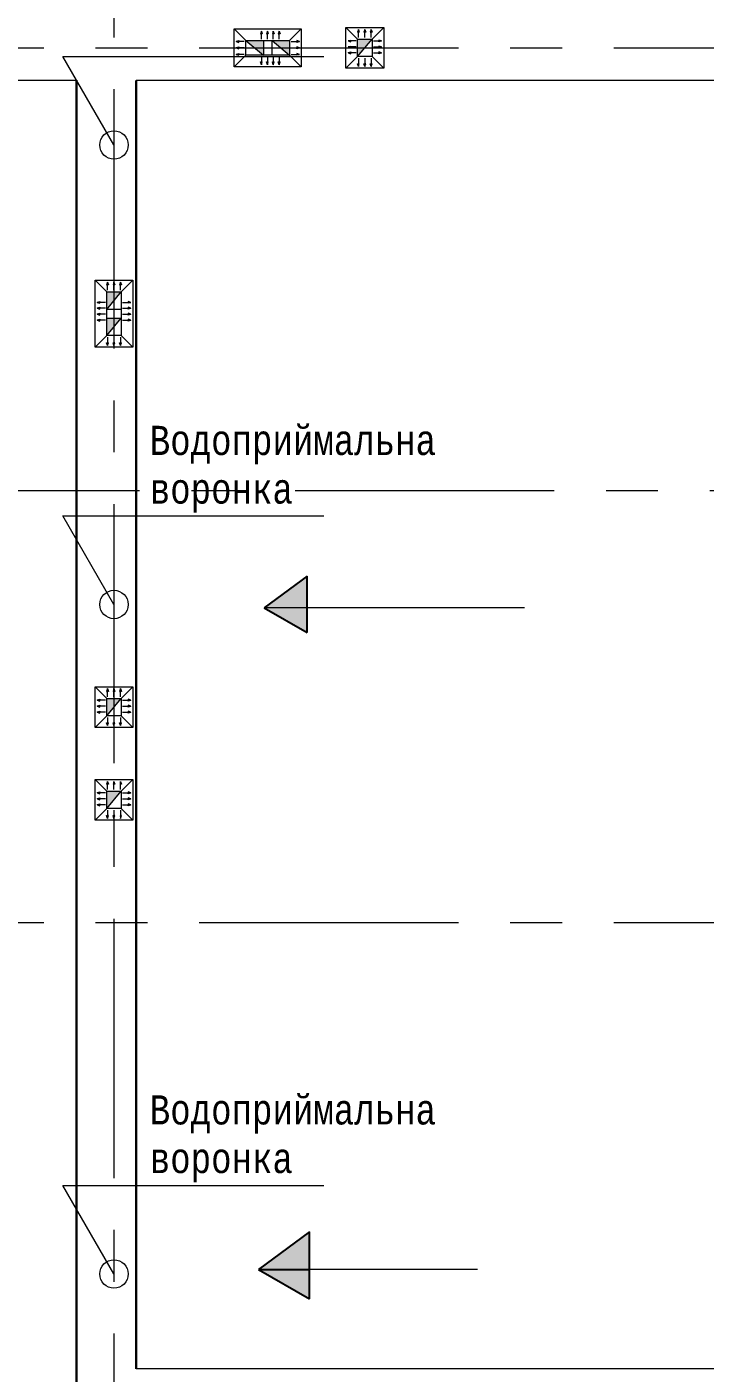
# Model space of a CAD drawing. Header units: millimetres. Extents: x -689206 to 4969298, y -1019800 to 703299.
# Drawn here: x 688309 to 694125, y -629782 to -618240 of the extents above; entities that cross this region are included whole.
import ezdxf

# ---------------------------------------------------------------- set-up
doc = ezdxf.new("R2010")
doc.units = ezdxf.units.MM
doc.linetypes.add('осеваяX2', pattern=[101.6, 63.5, -12.7, 12.7, -12.7])
doc.layers.add('кровля', color=211, linetype='Continuous')
doc.layers.add('четотам', color=7, linetype='Continuous')
for name, color, linetype, lineweight in [('несущие', 7, 'Continuous', 30), ('РАЗМЕРЫ', 7, 'Continuous', 9), ('стены', 7, 'Continuous', 20)]:
    doc.layers.add(name, color=color, linetype=linetype, lineweight=lineweight)
doc.styles.add('Аннотативный', font='isocteur.ttf', dxfattribs={"width": 0.7, "height": 250})

msp = doc.modelspace()

# ---------------------------------------------------------------- hatches: boundary and pattern name
at = {"layer": 'кровля', "lineweight": 5}
h = msp.add_hatch(color=7, dxfattribs=at)
h.dxf.hatch_style = 1
h.paths.add_polyline_path([(690319.8, -618300), (690328, -618300), (690319.8, -618276.3)])
h.paths.add_polyline_path([(690311.7, -618300), (690319.8, -618300), (690319.8, -618276.3)])
h = msp.add_hatch(color=7, dxfattribs=at)
h.dxf.hatch_style = 1
h.paths.add_polyline_path([(690371.1, -618276.3), (690363, -618300), (690371.1, -618300)])
h.paths.add_polyline_path([(690371.1, -618276.3), (690371.1, -618300), (690379.2, -618300)])
h = msp.add_hatch(color=7, dxfattribs=at)
h.dxf.hatch_style = 1
h.paths.add_polyline_path([(690422.3, -618276.3), (690414.2, -618300), (690422.3, -618300)])
h.paths.add_polyline_path([(690422.3, -618276.3), (690422.3, -618300), (690430.5, -618300)])
h = msp.add_hatch(color=7, dxfattribs=at)
h.dxf.hatch_style = 1
h.paths.add_polyline_path([(690472.1, -618276.3), (690464, -618300), (690472.1, -618300)])
h.paths.add_polyline_path([(690472.1, -618276.3), (690472.1, -618300), (690480.3, -618300)])
at = {"layer": 'кровля', "lineweight": 5, "true_color": 0x000000}
h = msp.add_hatch(color=18, dxfattribs=at)
h.dxf.hatch_style = 1
h.paths.add_polyline_path([(691151.7, -618285.1), (691159.9, -618285.1), (691151.7, -618261.5)])
h.paths.add_polyline_path([(691143.6, -618285.1), (691151.7, -618285.1), (691151.7, -618261.5)])
h = msp.add_hatch(color=18, dxfattribs=at)
h.dxf.hatch_style = 1
h.paths.add_polyline_path([(691207, -618285.1), (691215.1, -618285.1), (691207, -618261.5)])
h.paths.add_polyline_path([(691198.9, -618285.1), (691207, -618285.1), (691207, -618261.5)])
h = msp.add_hatch(color=18, dxfattribs=at)
h.dxf.hatch_style = 1
h.paths.add_polyline_path([(691262.3, -618261.5), (691254.1, -618285.1), (691262.3, -618285.1)])
h.paths.add_polyline_path([(691262.3, -618261.5), (691262.3, -618285.1), (691270.4, -618285.1)])
at = {"layer": 'кровля', "lineweight": 5}
h = msp.add_hatch(color=7, dxfattribs=at)
h.dxf.hatch_style = 1
h.paths.add_polyline_path([(690102.6, -618365), (690126.2, -618373.2), (690126.2, -618365)])
h.paths.add_polyline_path([(690102.6, -618365), (690126.2, -618365), (690126.2, -618356.9)])
at = {"layer": 'кровля', "lineweight": 15}
h = msp.add_hatch(color=7, dxfattribs=at)
h.dxf.hatch_style = 1
h.paths.add_polyline_path([(690102.6, -618420.3), (690126.2, -618428.4), (690126.2, -618420.3)])
h.paths.add_polyline_path([(690102.6, -618420.3), (690126.2, -618420.3), (690126.2, -618412.2)])
at = {"layer": 'кровля', "lineweight": 5}
h = msp.add_hatch(color=7, dxfattribs=at)
h.dxf.hatch_style = 1
h.paths.add_polyline_path([(690622.8, -618365), (690622.8, -618373.2), (690646.4, -618365)])
h.paths.add_polyline_path([(690622.8, -618356.9), (690622.8, -618365), (690646.4, -618365)])
at = {"layer": 'кровля', "lineweight": 15}
h = msp.add_hatch(color=7, dxfattribs=at)
h.dxf.hatch_style = 1
h.paths.add_polyline_path([(690622.8, -618420.3), (690622.8, -618428.4), (690646.4, -618420.3)])
h.paths.add_polyline_path([(690622.8, -618412.2), (690622.8, -618420.3), (690646.4, -618420.3)])
at = {"layer": 'кровля', "lineweight": 5, "true_color": 0x000000}
h = msp.add_hatch(color=18, dxfattribs=at)
h.dxf.hatch_style = 1
h.paths.add_polyline_path([(691063, -618360.8), (691086.7, -618369), (691086.7, -618360.8)])
h.paths.add_polyline_path([(691063, -618360.8), (691086.7, -618360.8), (691086.7, -618352.7)])
h = msp.add_hatch(color=18, dxfattribs=at)
h.dxf.hatch_style = 1
h.paths.add_polyline_path([(691063, -618412.1), (691086.7, -618420.2), (691086.7, -618412.1)])
h.paths.add_polyline_path([(691063, -618412.1), (691086.7, -618412.1), (691086.7, -618404)])
h = msp.add_hatch(color=18, dxfattribs=at)
h.dxf.hatch_style = 1
h.paths.add_polyline_path([(691327.3, -618360.8), (691327.3, -618369), (691351, -618360.8)])
h.paths.add_polyline_path([(691327.3, -618352.7), (691327.3, -618360.8), (691351, -618360.8)])
h = msp.add_hatch(color=18, dxfattribs=at)
h.dxf.hatch_style = 1
h.paths.add_polyline_path([(691327.3, -618412.1), (691327.3, -618420.2), (691351, -618412.1)])
h.paths.add_polyline_path([(691327.3, -618404), (691327.3, -618412.1), (691351, -618412.1)])
at = {"layer": 'кровля', "lineweight": 5}
h = msp.add_hatch(color=7, dxfattribs=at)
h.dxf.hatch_style = 1
h.paths.add_polyline_path([(690126.2, -618475.6), (690126.2, -618467.4), (690102.6, -618475.6)])
h.paths.add_polyline_path([(690126.2, -618483.7), (690126.2, -618475.6), (690102.6, -618475.6)])
h = msp.add_hatch(color=7, dxfattribs=at)
h.dxf.hatch_style = 1
h.paths.add_polyline_path([(690646.4, -618475.6), (690622.8, -618467.4), (690622.8, -618475.6)])
h.paths.add_polyline_path([(690646.4, -618475.6), (690622.8, -618475.6), (690622.8, -618483.7)])
at = {"layer": 'кровля', "lineweight": 5, "true_color": 0x000000}
h = msp.add_hatch(color=18, dxfattribs=at)
h.dxf.hatch_style = 1
h.paths.add_polyline_path([(691086.7, -618463.3), (691086.7, -618455.2), (691063, -618463.3)])
h.paths.add_polyline_path([(691086.7, -618471.5), (691086.7, -618463.3), (691063, -618463.3)])
h = msp.add_hatch(color=18, dxfattribs=at)
h.dxf.hatch_style = 1
h.paths.add_polyline_path([(691351, -618463.3), (691327.3, -618455.2), (691327.3, -618463.3)])
h.paths.add_polyline_path([(691351, -618463.3), (691327.3, -618463.3), (691327.3, -618471.5)])
at = {"layer": 'кровля', "lineweight": 5}
h = msp.add_hatch(color=7, dxfattribs=at)
h.dxf.hatch_style = 1
h.paths.add_polyline_path([(690319.8, -618564.3), (690328, -618540.6), (690319.8, -618540.6)])
h.paths.add_polyline_path([(690319.8, -618564.3), (690319.8, -618540.6), (690311.7, -618540.6)])
h = msp.add_hatch(color=7, dxfattribs=at)
h.dxf.hatch_style = 1
h.paths.add_polyline_path([(690371.1, -618540.6), (690363, -618540.6), (690371.1, -618564.3)])
h.paths.add_polyline_path([(690379.2, -618540.6), (690371.1, -618540.6), (690371.1, -618564.3)])
h = msp.add_hatch(color=7, dxfattribs=at)
h.dxf.hatch_style = 1
h.paths.add_polyline_path([(690422.3, -618540.6), (690414.2, -618540.6), (690422.3, -618564.3)])
h.paths.add_polyline_path([(690430.5, -618540.6), (690422.3, -618540.6), (690422.3, -618564.3)])
h = msp.add_hatch(color=7, dxfattribs=at)
h.dxf.hatch_style = 1
h.paths.add_polyline_path([(690472.1, -618540.6), (690464, -618540.6), (690472.1, -618564.3)])
h.paths.add_polyline_path([(690480.3, -618540.6), (690472.1, -618540.6), (690472.1, -618564.3)])
at = {"layer": 'кровля', "lineweight": 5, "true_color": 0x000000}
h = msp.add_hatch(color=18, dxfattribs=at)
h.dxf.hatch_style = 1
h.paths.add_polyline_path([(691151.7, -618579.1), (691159.9, -618555.5), (691151.7, -618555.5)])
h.paths.add_polyline_path([(691151.7, -618579.1), (691151.7, -618555.5), (691143.6, -618555.5)])
h = msp.add_hatch(color=18, dxfattribs=at)
h.dxf.hatch_style = 1
h.paths.add_polyline_path([(691207, -618579.1), (691215.1, -618555.5), (691207, -618555.5)])
h.paths.add_polyline_path([(691207, -618579.1), (691207, -618555.5), (691198.9, -618555.5)])
h = msp.add_hatch(color=18, dxfattribs=at)
h.dxf.hatch_style = 1
h.paths.add_polyline_path([(691262.3, -618555.5), (691254.1, -618555.5), (691262.3, -618579.1)])
h.paths.add_polyline_path([(691270.4, -618555.5), (691262.3, -618555.5), (691262.3, -618579.1)])
at = {"layer": 'кровля', "lineweight": 5}
h = msp.add_hatch(color=7, dxfattribs=at)
h.dxf.hatch_style = 1
h.paths.add_polyline_path([(689000.3, -620451.1), (689008.4, -620451.1), (689000.3, -620427.5)])
h.paths.add_polyline_path([(688992.1, -620451.1), (689000.3, -620451.1), (689000.3, -620427.5)])
at = {"layer": 'кровля', "lineweight": 15}
h = msp.add_hatch(color=7, dxfattribs=at)
h.dxf.hatch_style = 1
h.paths.add_polyline_path([(689055.6, -620451.1), (689063.7, -620451.1), (689055.6, -620427.5)])
h.paths.add_polyline_path([(689047.4, -620451.1), (689055.6, -620451.1), (689055.6, -620427.5)])
at = {"layer": 'кровля', "lineweight": 5}
h = msp.add_hatch(color=7, dxfattribs=at)
h.dxf.hatch_style = 1
h.paths.add_polyline_path([(689110.8, -620427.5), (689102.7, -620451.1), (689110.8, -620451.1)])
h.paths.add_polyline_path([(689110.8, -620427.5), (689110.8, -620451.1), (689119, -620451.1)])
h = msp.add_hatch(color=7, dxfattribs=at)
h.dxf.hatch_style = 1
h.paths.add_polyline_path([(688911.6, -620601.8), (688935.2, -620609.9), (688935.2, -620601.8)])
h.paths.add_polyline_path([(688911.6, -620601.8), (688935.2, -620601.8), (688935.2, -620593.6)])
h = msp.add_hatch(color=7, dxfattribs=at)
h.dxf.hatch_style = 1
h.paths.add_polyline_path([(689175.9, -620601.8), (689175.9, -620609.9), (689199.5, -620601.8)])
h.paths.add_polyline_path([(689175.9, -620593.6), (689175.9, -620601.8), (689199.5, -620601.8)])
h = msp.add_hatch(color=7, dxfattribs=at)
h.dxf.hatch_style = 1
h.paths.add_polyline_path([(688911.6, -620651.6), (688935.2, -620659.7), (688935.2, -620651.6)])
h.paths.add_polyline_path([(688911.6, -620651.6), (688935.2, -620651.6), (688935.2, -620643.4)])
h = msp.add_hatch(color=7, dxfattribs=at)
h.dxf.hatch_style = 1
h.paths.add_polyline_path([(688911.6, -620702.8), (688935.2, -620710.9), (688935.2, -620702.8)])
h.paths.add_polyline_path([(688911.6, -620702.8), (688935.2, -620702.8), (688935.2, -620694.7)])
h = msp.add_hatch(color=7, dxfattribs=at)
h.dxf.hatch_style = 1
h.paths.add_polyline_path([(689175.9, -620651.6), (689175.9, -620659.7), (689199.5, -620651.6)])
h.paths.add_polyline_path([(689175.9, -620643.4), (689175.9, -620651.6), (689199.5, -620651.6)])
h = msp.add_hatch(color=7, dxfattribs=at)
h.dxf.hatch_style = 1
h.paths.add_polyline_path([(689175.9, -620702.8), (689175.9, -620710.9), (689199.5, -620702.8)])
h.paths.add_polyline_path([(689175.9, -620694.7), (689175.9, -620702.8), (689199.5, -620702.8)])
h = msp.add_hatch(color=7, dxfattribs=at)
h.dxf.hatch_style = 1
h.paths.add_polyline_path([(688935.2, -620754.1), (688935.2, -620745.9), (688911.6, -620754.1)])
h.paths.add_polyline_path([(688935.2, -620762.2), (688935.2, -620754.1), (688911.6, -620754.1)])
h = msp.add_hatch(color=7, dxfattribs=at)
h.dxf.hatch_style = 1
h.paths.add_polyline_path([(689199.5, -620754.1), (689175.9, -620745.9), (689175.9, -620754.1)])
h.paths.add_polyline_path([(689199.5, -620754.1), (689175.9, -620754.1), (689175.9, -620762.2)])
h = msp.add_hatch(color=7, dxfattribs=at)
h.dxf.hatch_style = 1
h.paths.add_polyline_path([(689000.3, -620971.3), (689008.4, -620947.7), (689000.3, -620947.7)])
h.paths.add_polyline_path([(689000.3, -620971.3), (689000.3, -620947.7), (688992.1, -620947.7)])
at = {"layer": 'кровля', "lineweight": 15}
h = msp.add_hatch(color=7, dxfattribs=at)
h.dxf.hatch_style = 1
h.paths.add_polyline_path([(689055.6, -620971.3), (689063.7, -620947.7), (689055.6, -620947.7)])
h.paths.add_polyline_path([(689055.6, -620971.3), (689055.6, -620947.7), (689047.4, -620947.7)])
at = {"layer": 'кровля', "lineweight": 5}
h = msp.add_hatch(color=7, dxfattribs=at)
h.dxf.hatch_style = 1
h.paths.add_polyline_path([(689110.8, -620947.7), (689102.7, -620947.7), (689110.8, -620971.3)])
h.paths.add_polyline_path([(689119, -620947.7), (689110.8, -620947.7), (689110.8, -620971.3)])
at = {"layer": 'кровля', "lineweight": 5, "true_color": 0x000000}
h = msp.add_hatch(color=18, dxfattribs=at)
h.dxf.hatch_style = 1
h.paths.add_polyline_path([(689000.3, -623937.3), (689008.4, -623937.3), (689000.3, -623913.7)])
h.paths.add_polyline_path([(688992.1, -623937.3), (689000.3, -623937.3), (689000.3, -623913.7)])
h = msp.add_hatch(color=18, dxfattribs=at)
h.dxf.hatch_style = 1
h.paths.add_polyline_path([(689055.6, -623937.3), (689063.7, -623937.3), (689055.6, -623913.7)])
h.paths.add_polyline_path([(689047.4, -623937.3), (689055.6, -623937.3), (689055.6, -623913.7)])
h = msp.add_hatch(color=18, dxfattribs=at)
h.dxf.hatch_style = 1
h.paths.add_polyline_path([(689110.8, -623913.7), (689102.7, -623937.3), (689110.8, -623937.3)])
h.paths.add_polyline_path([(689110.8, -623913.7), (689110.8, -623937.3), (689119, -623937.3)])
h = msp.add_hatch(color=18, dxfattribs=at)
h.dxf.hatch_style = 1
h.paths.add_polyline_path([(688911.6, -624013.1), (688935.2, -624021.2), (688935.2, -624013.1)])
h.paths.add_polyline_path([(688911.6, -624013.1), (688935.2, -624013.1), (688935.2, -624004.9)])
h = msp.add_hatch(color=18, dxfattribs=at)
h.dxf.hatch_style = 1
h.paths.add_polyline_path([(688911.6, -624064.3), (688935.2, -624072.5), (688935.2, -624064.3)])
h.paths.add_polyline_path([(688911.6, -624064.3), (688935.2, -624064.3), (688935.2, -624056.2)])
h = msp.add_hatch(color=18, dxfattribs=at)
h.dxf.hatch_style = 1
h.paths.add_polyline_path([(689175.9, -624013.1), (689175.9, -624021.2), (689199.5, -624013.1)])
h.paths.add_polyline_path([(689175.9, -624004.9), (689175.9, -624013.1), (689199.5, -624013.1)])
h = msp.add_hatch(color=18, dxfattribs=at)
h.dxf.hatch_style = 1
h.paths.add_polyline_path([(689175.9, -624064.3), (689175.9, -624072.5), (689199.5, -624064.3)])
h.paths.add_polyline_path([(689175.9, -624056.2), (689175.9, -624064.3), (689199.5, -624064.3)])
h = msp.add_hatch(color=18, dxfattribs=at)
h.dxf.hatch_style = 1
h.paths.add_polyline_path([(688935.2, -624115.6), (688935.2, -624107.4), (688911.6, -624115.6)])
h.paths.add_polyline_path([(688935.2, -624123.7), (688935.2, -624115.6), (688911.6, -624115.6)])
h = msp.add_hatch(color=18, dxfattribs=at)
h.dxf.hatch_style = 1
h.paths.add_polyline_path([(689199.5, -624115.6), (689175.9, -624107.4), (689175.9, -624115.6)])
h.paths.add_polyline_path([(689199.5, -624115.6), (689175.9, -624115.6), (689175.9, -624123.7)])
h = msp.add_hatch(color=18, dxfattribs=at)
h.dxf.hatch_style = 1
h.paths.add_polyline_path([(689008.4, -624207.7), (689000.3, -624207.7), (689000.3, -624231.3)])
h.paths.add_polyline_path([(689000.3, -624207.7), (688992.1, -624207.7), (689000.3, -624231.3)])
at = {"layer": 'кровля', "lineweight": 15, "true_color": 0x000000}
h = msp.add_hatch(color=18, dxfattribs=at)
h.dxf.hatch_style = 1
h.paths.add_polyline_path([(689063.7, -624207.7), (689055.6, -624207.7), (689055.6, -624231.3)])
h.paths.add_polyline_path([(689055.6, -624207.7), (689047.4, -624207.7), (689055.6, -624231.3)])
at = {"layer": 'кровля', "lineweight": 5, "true_color": 0x000000}
h = msp.add_hatch(color=18, dxfattribs=at)
h.dxf.hatch_style = 1
h.paths.add_polyline_path([(689110.8, -624207.7), (689102.7, -624207.7), (689110.8, -624231.3)])
h.paths.add_polyline_path([(689119, -624207.7), (689110.8, -624207.7), (689110.8, -624231.3)])
h = msp.add_hatch(color=18, dxfattribs=at)
h.dxf.hatch_style = 1
h.paths.add_polyline_path([(689000.3, -624732.3), (689008.4, -624732.3), (689000.3, -624708.7)])
h.paths.add_polyline_path([(688992.1, -624732.3), (689000.3, -624732.3), (689000.3, -624708.7)])
h = msp.add_hatch(color=18, dxfattribs=at)
h.dxf.hatch_style = 1
h.paths.add_polyline_path([(689055.6, -624732.3), (689063.7, -624732.3), (689055.6, -624708.7)])
h.paths.add_polyline_path([(689047.4, -624732.3), (689055.6, -624732.3), (689055.6, -624708.7)])
h = msp.add_hatch(color=18, dxfattribs=at)
h.dxf.hatch_style = 1
h.paths.add_polyline_path([(689110.8, -624708.7), (689102.7, -624732.3), (689110.8, -624732.3)])
h.paths.add_polyline_path([(689110.8, -624708.7), (689110.8, -624732.3), (689119, -624732.3)])
h = msp.add_hatch(color=18, dxfattribs=at)
h.dxf.hatch_style = 1
h.paths.add_polyline_path([(688911.6, -624808.1), (688935.2, -624816.2), (688935.2, -624808.1)])
h.paths.add_polyline_path([(688911.6, -624808.1), (688935.2, -624808.1), (688935.2, -624799.9)])
h = msp.add_hatch(color=18, dxfattribs=at)
h.dxf.hatch_style = 1
h.paths.add_polyline_path([(688911.6, -624859.3), (688935.2, -624867.5), (688935.2, -624859.3)])
h.paths.add_polyline_path([(688911.6, -624859.3), (688935.2, -624859.3), (688935.2, -624851.2)])
h = msp.add_hatch(color=18, dxfattribs=at)
h.dxf.hatch_style = 1
h.paths.add_polyline_path([(689175.9, -624808.1), (689175.9, -624816.2), (689199.5, -624808.1)])
h.paths.add_polyline_path([(689175.9, -624799.9), (689175.9, -624808.1), (689199.5, -624808.1)])
h = msp.add_hatch(color=18, dxfattribs=at)
h.dxf.hatch_style = 1
h.paths.add_polyline_path([(689175.9, -624859.3), (689175.9, -624867.5), (689199.5, -624859.3)])
h.paths.add_polyline_path([(689175.9, -624851.2), (689175.9, -624859.3), (689199.5, -624859.3)])
h = msp.add_hatch(color=18, dxfattribs=at)
h.dxf.hatch_style = 1
h.paths.add_polyline_path([(688935.2, -624910.6), (688935.2, -624902.4), (688911.6, -624910.6)])
h.paths.add_polyline_path([(688935.2, -624918.7), (688935.2, -624910.6), (688911.6, -624910.6)])
h = msp.add_hatch(color=18, dxfattribs=at)
h.dxf.hatch_style = 1
h.paths.add_polyline_path([(689199.5, -624910.6), (689175.9, -624902.4), (689175.9, -624910.6)])
h.paths.add_polyline_path([(689199.5, -624910.6), (689175.9, -624910.6), (689175.9, -624918.7)])
h = msp.add_hatch(color=18, dxfattribs=at)
h.dxf.hatch_style = 1
h.paths.add_polyline_path([(689008.4, -625002.7), (689000.3, -625002.7), (689000.3, -625026.3)])
h.paths.add_polyline_path([(689000.3, -625002.7), (688992.1, -625002.7), (689000.3, -625026.3)])
at = {"layer": 'кровля', "lineweight": 15, "true_color": 0x000000}
h = msp.add_hatch(color=18, dxfattribs=at)
h.dxf.hatch_style = 1
h.paths.add_polyline_path([(689063.7, -625002.7), (689055.6, -625002.7), (689055.6, -625026.3)])
h.paths.add_polyline_path([(689055.6, -625002.7), (689047.4, -625002.7), (689055.6, -625026.3)])
at = {"layer": 'кровля', "lineweight": 5, "true_color": 0x000000}
h = msp.add_hatch(color=18, dxfattribs=at)
h.dxf.hatch_style = 1
h.paths.add_polyline_path([(689110.8, -625002.7), (689102.7, -625002.7), (689110.8, -625026.3)])
h.paths.add_polyline_path([(689119, -625002.7), (689110.8, -625002.7), (689110.8, -625026.3)])
at = {"layer": 'РАЗМЕРЫ', "lineweight": 5, "ltscale": 150}
h = msp.add_hatch(color=256, dxfattribs=at)
h.dxf.hatch_style = 1
h.paths.add_polyline_path([(690561.4, -618482.8), (690561.4, -618357.8), (690411.4, -618357.8)])
h.paths.add_polyline_path([(690337.6, -618482.8), (690337.6, -618357.8), (690187.6, -618357.8)])
h = msp.add_hatch(color=256, dxfattribs=at)
h.dxf.hatch_style = 1
h.paths.add_polyline_path([(691269.5, -618345.3), (691144.5, -618345.3), (691144.5, -618495.3)])
h = msp.add_hatch(color=256, dxfattribs=at)
h.dxf.hatch_style = 1
h.paths.add_polyline_path([(689118.1, -620512.5), (688993.1, -620512.5), (688993.1, -620662.5)])
h.paths.add_polyline_path([(689118.1, -620736.3), (688993.1, -620736.3), (688993.1, -620886.3)])
at = {"layer": 'РАЗМЕРЫ', "lineweight": 20, "ltscale": 150}
h = msp.add_hatch(color=256, dxfattribs=at)
h.dxf.hatch_style = 1
h.paths.add_polyline_path([(690732.1, -628570.7), (690296, -628892.9), (690732.1, -628892.9)])
h.paths.add_polyline_path([(690732.1, -628892.9), (690296, -628892.9), (690732.1, -629144.7)])
h.paths.add_polyline_path([(687696.4, -628811.1), (687696.4, -628986.6), (688000.4, -628986.6)])
h.paths.add_polyline_path([(688000.4, -628986.6), (687696.4, -628986.6), (687696.4, -629251.5)])
h.paths.add_polyline_path([(687384.7, -622900.1), (687384.7, -623176.4), (687863.3, -623176.4)])
h.paths.add_polyline_path([(687863.3, -623176.4), (687384.7, -623176.4), (687384.7, -623411.8)])
h.paths.add_polyline_path([(690711.2, -622949.4), (690342.8, -623221.2), (690711.2, -623221.2)])
h.paths.add_polyline_path([(690711.2, -623221.2), (690342.8, -623221.2), (690711.2, -623433.9)])
at = {"layer": 'РАЗМЕРЫ', "lineweight": 5, "ltscale": 150}
h = msp.add_hatch(color=256, dxfattribs=at)
h.dxf.hatch_style = 1
h.paths.add_polyline_path([(689118.1, -623997.5), (688993.1, -623997.5), (688993.1, -624147.5)])
h = msp.add_hatch(color=256, dxfattribs=at)
h.dxf.hatch_style = 1
h.paths.add_polyline_path([(689118.1, -624792.5), (688993.1, -624792.5), (688993.1, -624942.5)])

# ---------------------------------------------------------------- linework, layer by layer
at = {"layer": 'кровля', "color": 7, "lineweight": 5}
for p, q in [((690187.6, -618357.8), (690087.6, -618257.8)), ((690319.8, -618276.3), (690311.7, -618300)), ((690319.8, -618346.3), (690319.8, -618276.3)), ((690319.8, -618276.3), (690328, -618300)), ((690371.1, -618276.3), (690363, -618300)), ((690371.1, -618346.3), (690371.1, -618276.3)), ((690371.1, -618276.3), (690379.2, -618300)), ((690422.3, -618276.3), (690414.2, -618300)), ((690422.3, -618346.3), (690422.3, -618276.3)), ((690422.3, -618276.3), (690430.5, -618300)), ((690472.1, -618276.3), (690464, -618300)), ((690472.1, -618346.3), (690472.1, -618276.3)), ((690472.1, -618276.3), (690480.3, -618300)), ((690561.4, -618357.8), (690661.4, -618257.8)), ((690102.6, -618365), (690126.2, -618356.9)), ((690172.6, -618365), (690102.6, -618365)), ((690102.6, -618365), (690126.2, -618373.2)), ((690126.2, -618356.9), (690126.2, -618365)), ((690126.2, -618373.2), (690126.2, -618365)), ((690311.7, -618300), (690319.8, -618300)), ((690328, -618300), (690319.8, -618300)), ((690363, -618300), (690371.1, -618300)), ((690379.2, -618300), (690371.1, -618300)), ((690414.2, -618300), (690422.3, -618300)), ((690430.5, -618300), (690422.3, -618300)), ((690464, -618300), (690472.1, -618300)), ((690480.3, -618300), (690472.1, -618300)), ((690576.4, -618365), (690646.4, -618365)), ((690646.4, -618365), (690622.8, -618356.9)), ((690622.8, -618356.9), (690622.8, -618365)), ((690646.4, -618365), (690622.8, -618373.2)), ((690622.8, -618373.2), (690622.8, -618365)), ((690187.6, -618482.8), (690087.6, -618582.8)), ((690102.6, -618475.6), (690126.2, -618467.4)), ((690172.6, -618475.6), (690102.6, -618475.6)), ((690102.6, -618475.6), (690126.2, -618483.7)), ((690126.2, -618467.4), (690126.2, -618475.6)), ((690126.2, -618483.7), (690126.2, -618475.6)), ((690319.8, -618494.3), (690319.8, -618564.3)), ((690371.1, -618494.3), (690371.1, -618564.3)), ((690422.3, -618494.3), (690422.3, -618564.3)), ((690472.1, -618494.3), (690472.1, -618564.3)), ((690561.4, -618482.8), (690661.4, -618582.8)), ((690576.4, -618475.6), (690646.4, -618475.6)), ((690646.4, -618475.6), (690622.8, -618467.4)), ((690622.8, -618467.4), (690622.8, -618475.6)), ((690646.4, -618475.6), (690622.8, -618483.7)), ((690622.8, -618483.7), (690622.8, -618475.6)), ((690319.8, -618564.3), (690311.7, -618540.6)), ((690311.7, -618540.6), (690319.8, -618540.6)), ((690319.8, -618564.3), (690328, -618540.6)), ((690328, -618540.6), (690319.8, -618540.6)), ((690371.1, -618564.3), (690363, -618540.6)), ((690363, -618540.6), (690371.1, -618540.6)), ((690371.1, -618564.3), (690379.2, -618540.6)), ((690379.2, -618540.6), (690371.1, -618540.6)), ((690422.3, -618564.3), (690414.2, -618540.6)), ((690414.2, -618540.6), (690422.3, -618540.6)), ((690422.3, -618564.3), (690430.5, -618540.6)), ((690430.5, -618540.6), (690422.3, -618540.6)), ((690472.1, -618564.3), (690464, -618540.6)), ((690464, -618540.6), (690472.1, -618540.6)), ((690472.1, -618564.3), (690480.3, -618540.6)), ((690480.3, -618540.6), (690472.1, -618540.6)), ((688993.1, -620512.5), (688893.1, -620412.5)), ((689000.3, -620427.5), (688992.1, -620451.1)), ((688992.1, -620451.1), (689000.3, -620451.1)), ((689000.3, -620497.5), (689000.3, -620427.5)), ((689000.3, -620427.5), (689008.4, -620451.1)), ((689008.4, -620451.1), (689000.3, -620451.1)), ((689110.8, -620427.5), (689102.7, -620451.1)), ((689102.7, -620451.1), (689110.8, -620451.1)), ((689110.8, -620497.5), (689110.8, -620427.5)), ((689110.8, -620427.5), (689119, -620451.1)), ((689119, -620451.1), (689110.8, -620451.1)), ((689118.1, -620512.5), (689218.1, -620412.5)), ((688911.6, -620601.8), (688935.2, -620593.6)), ((688981.6, -620601.8), (688911.6, -620601.8)), ((688911.6, -620601.8), (688935.2, -620609.9)), ((688935.2, -620593.6), (688935.2, -620601.8)), ((688935.2, -620609.9), (688935.2, -620601.8)), ((689129.5, -620601.8), (689199.5, -620601.8)), ((689199.5, -620601.8), (689175.9, -620593.6)), ((689175.9, -620593.6), (689175.9, -620601.8)), ((689199.5, -620601.8), (689175.9, -620609.9)), ((689175.9, -620609.9), (689175.9, -620601.8)), ((688911.6, -620651.6), (688935.2, -620643.4)), ((688981.6, -620651.6), (688911.6, -620651.6)), ((688911.6, -620651.6), (688935.2, -620659.7)), ((688911.6, -620702.8), (688935.2, -620694.7)), ((688981.6, -620702.8), (688911.6, -620702.8)), ((688911.6, -620702.8), (688935.2, -620710.9)), ((688935.2, -620643.4), (688935.2, -620651.6)), ((688935.2, -620659.7), (688935.2, -620651.6)), ((688935.2, -620694.7), (688935.2, -620702.8)), ((688935.2, -620710.9), (688935.2, -620702.8)), ((689129.5, -620651.6), (689199.5, -620651.6)), ((689129.5, -620702.8), (689199.5, -620702.8)), ((689199.5, -620651.6), (689175.9, -620643.4)), ((689175.9, -620643.4), (689175.9, -620651.6)), ((689199.5, -620651.6), (689175.9, -620659.7)), ((689175.9, -620659.7), (689175.9, -620651.6)), ((689199.5, -620702.8), (689175.9, -620694.7)), ((689175.9, -620694.7), (689175.9, -620702.8)), ((689199.5, -620702.8), (689175.9, -620710.9)), ((689175.9, -620710.9), (689175.9, -620702.8)), ((688911.6, -620754.1), (688935.2, -620745.9)), ((688981.6, -620754.1), (688911.6, -620754.1)), ((688911.6, -620754.1), (688935.2, -620762.2)), ((688935.2, -620745.9), (688935.2, -620754.1)), ((688935.2, -620762.2), (688935.2, -620754.1)), ((689129.5, -620754.1), (689199.5, -620754.1)), ((689199.5, -620754.1), (689175.9, -620745.9)), ((689175.9, -620745.9), (689175.9, -620754.1)), ((689199.5, -620754.1), (689175.9, -620762.2)), ((689175.9, -620762.2), (689175.9, -620754.1)), ((688993.1, -620886.3), (688893.1, -620986.3)), ((689000.3, -620971.3), (688992.1, -620947.7)), ((688992.1, -620947.7), (689000.3, -620947.7)), ((689000.3, -620901.3), (689000.3, -620971.3)), ((689000.3, -620971.3), (689008.4, -620947.7)), ((689008.4, -620947.7), (689000.3, -620947.7)), ((689110.8, -620971.3), (689102.7, -620947.7)), ((689102.7, -620947.7), (689110.8, -620947.7)), ((689110.8, -620901.3), (689110.8, -620971.3)), ((689110.8, -620971.3), (689119, -620947.7)), ((689119, -620947.7), (689110.8, -620947.7)), ((689118.1, -620886.3), (689218.1, -620986.3))]:
    msp.add_line(p, q, dxfattribs=at)
at = {"layer": 'кровля', "color": 18, "lineweight": 5, "true_color": 0x000000}
for p, q in [((691144.5, -618345.3), (691044.5, -618245.3)), ((691151.7, -618261.5), (691143.6, -618285.1)), ((691143.6, -618285.1), (691151.7, -618285.1)), ((691151.7, -618331.5), (691151.7, -618261.5)), ((691151.7, -618261.5), (691159.9, -618285.1)), ((691159.9, -618285.1), (691151.7, -618285.1)), ((691207, -618261.5), (691198.9, -618285.1)), ((691198.9, -618285.1), (691207, -618285.1)), ((691207, -618331.5), (691207, -618261.5)), ((691207, -618261.5), (691215.1, -618285.1)), ((691215.1, -618285.1), (691207, -618285.1)), ((691262.3, -618261.5), (691254.1, -618285.1)), ((691254.1, -618285.1), (691262.3, -618285.1)), ((691262.3, -618331.5), (691262.3, -618261.5)), ((691262.3, -618261.5), (691270.4, -618285.1)), ((691270.4, -618285.1), (691262.3, -618285.1)), ((691269.5, -618345.3), (691369.5, -618245.3)), ((691063, -618360.8), (691086.7, -618352.7)), ((691133, -618360.8), (691063, -618360.8)), ((691063, -618360.8), (691086.7, -618369)), ((691063, -618412.1), (691086.7, -618404)), ((691133, -618412.1), (691063, -618412.1)), ((691063, -618412.1), (691086.7, -618420.2)), ((691086.7, -618352.7), (691086.7, -618360.8)), ((691086.7, -618369), (691086.7, -618360.8)), ((691086.7, -618404), (691086.7, -618412.1)), ((691086.7, -618420.2), (691086.7, -618412.1)), ((691281, -618360.8), (691351, -618360.8)), ((691281, -618412.1), (691351, -618412.1)), ((691351, -618360.8), (691327.3, -618352.7)), ((691327.3, -618352.7), (691327.3, -618360.8)), ((691351, -618360.8), (691327.3, -618369)), ((691327.3, -618369), (691327.3, -618360.8)), ((691351, -618412.1), (691327.3, -618404)), ((691327.3, -618404), (691327.3, -618412.1)), ((691351, -618412.1), (691327.3, -618420.2)), ((691327.3, -618420.2), (691327.3, -618412.1)), ((691144.5, -618495.3), (691044.5, -618595.3)), ((691063, -618463.3), (691086.7, -618455.2)), ((691133, -618463.3), (691063, -618463.3)), ((691063, -618463.3), (691086.7, -618471.5)), ((691086.7, -618455.2), (691086.7, -618463.3)), ((691086.7, -618471.5), (691086.7, -618463.3)), ((691151.7, -618509.1), (691151.7, -618579.1)), ((691207, -618509.1), (691207, -618579.1)), ((691262.3, -618509.1), (691262.3, -618579.1)), ((691269.5, -618495.3), (691369.5, -618595.3)), ((691281, -618463.3), (691351, -618463.3)), ((691351, -618463.3), (691327.3, -618455.2)), ((691327.3, -618455.2), (691327.3, -618463.3)), ((691351, -618463.3), (691327.3, -618471.5)), ((691327.3, -618471.5), (691327.3, -618463.3)), ((691151.7, -618579.1), (691143.6, -618555.5)), ((691143.6, -618555.5), (691151.7, -618555.5)), ((691151.7, -618579.1), (691159.9, -618555.5)), ((691159.9, -618555.5), (691151.7, -618555.5)), ((691207, -618579.1), (691198.9, -618555.5)), ((691198.9, -618555.5), (691207, -618555.5)), ((691207, -618579.1), (691215.1, -618555.5)), ((691215.1, -618555.5), (691207, -618555.5)), ((691262.3, -618579.1), (691254.1, -618555.5)), ((691254.1, -618555.5), (691262.3, -618555.5)), ((691262.3, -618579.1), (691270.4, -618555.5)), ((691270.4, -618555.5), (691262.3, -618555.5)), ((688993.1, -623997.5), (688893.1, -623897.5)), ((689000.3, -623913.7), (688992.1, -623937.3)), ((688992.1, -623937.3), (689000.3, -623937.3)), ((689000.3, -623983.7), (689000.3, -623913.7)), ((689000.3, -623913.7), (689008.4, -623937.3)), ((689008.4, -623937.3), (689000.3, -623937.3)), ((689055.6, -623913.7), (689063.7, -623937.3)), ((689063.7, -623937.3), (689055.6, -623937.3)), ((689110.8, -623913.7), (689102.7, -623937.3)), ((689102.7, -623937.3), (689110.8, -623937.3)), ((689110.8, -623983.7), (689110.8, -623913.7)), ((689110.8, -623913.7), (689119, -623937.3)), ((689119, -623937.3), (689110.8, -623937.3)), ((689118.1, -623997.5), (689218.1, -623897.5)), ((688911.6, -624013.1), (688935.2, -624004.9)), ((688981.6, -624013.1), (688911.6, -624013.1)), ((688911.6, -624013.1), (688935.2, -624021.2)), ((688911.6, -624064.3), (688935.2, -624056.2)), ((688981.6, -624064.3), (688911.6, -624064.3)), ((688911.6, -624064.3), (688935.2, -624072.5)), ((688935.2, -624004.9), (688935.2, -624013.1)), ((688935.2, -624021.2), (688935.2, -624013.1)), ((688935.2, -624056.2), (688935.2, -624064.3)), ((688935.2, -624072.5), (688935.2, -624064.3)), ((689129.5, -624013.1), (689199.5, -624013.1)), ((689129.5, -624064.3), (689199.5, -624064.3)), ((689199.5, -624013.1), (689175.9, -624004.9)), ((689175.9, -624004.9), (689175.9, -624013.1)), ((689199.5, -624013.1), (689175.9, -624021.2)), ((689175.9, -624021.2), (689175.9, -624013.1)), ((689199.5, -624064.3), (689175.9, -624056.2)), ((689175.9, -624056.2), (689175.9, -624064.3)), ((689199.5, -624064.3), (689175.9, -624072.5)), ((689175.9, -624072.5), (689175.9, -624064.3)), ((688993.1, -624147.5), (688893.1, -624247.5)), ((688911.6, -624115.6), (688935.2, -624107.4)), ((688981.6, -624115.6), (688911.6, -624115.6)), ((688911.6, -624115.6), (688935.2, -624123.7)), ((688935.2, -624107.4), (688935.2, -624115.6)), ((688935.2, -624123.7), (688935.2, -624115.6)), ((689000.3, -624161.3), (689000.3, -624231.3)), ((689110.8, -624161.3), (689110.8, -624231.3)), ((689118.1, -624147.5), (689218.1, -624247.5)), ((689129.5, -624115.6), (689199.5, -624115.6)), ((689199.5, -624115.6), (689175.9, -624107.4)), ((689175.9, -624107.4), (689175.9, -624115.6)), ((689199.5, -624115.6), (689175.9, -624123.7)), ((689175.9, -624123.7), (689175.9, -624115.6)), ((689000.3, -624231.3), (688992.1, -624207.7)), ((688992.1, -624207.7), (689000.3, -624207.7)), ((689000.3, -624231.3), (689008.4, -624207.7)), ((689008.4, -624207.7), (689000.3, -624207.7)), ((689110.8, -624231.3), (689102.7, -624207.7)), ((689102.7, -624207.7), (689110.8, -624207.7)), ((689110.8, -624231.3), (689119, -624207.7)), ((689119, -624207.7), (689110.8, -624207.7)), ((688993.1, -624792.5), (688893.1, -624692.5)), ((689000.3, -624708.7), (688992.1, -624732.3)), ((688992.1, -624732.3), (689000.3, -624732.3)), ((689000.3, -624778.7), (689000.3, -624708.7)), ((689000.3, -624708.7), (689008.4, -624732.3)), ((689008.4, -624732.3), (689000.3, -624732.3)), ((689055.6, -624708.7), (689063.7, -624732.3)), ((689063.7, -624732.3), (689055.6, -624732.3)), ((689110.8, -624778.7), (689110.8, -624708.7)), ((689110.8, -624708.7), (689119, -624732.3)), ((689119, -624732.3), (689110.8, -624732.3)), ((689118.1, -624792.5), (689218.1, -624692.5)), ((688911.6, -624808.1), (688935.2, -624799.9)), ((688981.6, -624808.1), (688911.6, -624808.1)), ((688911.6, -624808.1), (688935.2, -624816.2)), ((688911.6, -624859.3), (688935.2, -624851.2)), ((688981.6, -624859.3), (688911.6, -624859.3)), ((688911.6, -624859.3), (688935.2, -624867.5)), ((688935.2, -624799.9), (688935.2, -624808.1)), ((688935.2, -624816.2), (688935.2, -624808.1)), ((688935.2, -624851.2), (688935.2, -624859.3)), ((688935.2, -624867.5), (688935.2, -624859.3)), ((689129.5, -624808.1), (689199.5, -624808.1)), ((689129.5, -624859.3), (689199.5, -624859.3)), ((689199.5, -624808.1), (689175.9, -624799.9)), ((689175.9, -624799.9), (689175.9, -624808.1)), ((689199.5, -624808.1), (689175.9, -624816.2)), ((689175.9, -624816.2), (689175.9, -624808.1)), ((689199.5, -624859.3), (689175.9, -624851.2)), ((689175.9, -624851.2), (689175.9, -624859.3)), ((689199.5, -624859.3), (689175.9, -624867.5)), ((689175.9, -624867.5), (689175.9, -624859.3)), ((688993.1, -624942.5), (688893.1, -625042.5)), ((688911.6, -624910.6), (688935.2, -624902.4)), ((688981.6, -624910.6), (688911.6, -624910.6)), ((688911.6, -624910.6), (688935.2, -624918.7)), ((688935.2, -624902.4), (688935.2, -624910.6)), ((688935.2, -624918.7), (688935.2, -624910.6)), ((689000.3, -624956.3), (689000.3, -625026.3)), ((689110.8, -624956.3), (689110.8, -625026.3)), ((689118.1, -624942.5), (689218.1, -625042.5)), ((689129.5, -624910.6), (689199.5, -624910.6)), ((689199.5, -624910.6), (689175.9, -624902.4)), ((689175.9, -624902.4), (689175.9, -624910.6)), ((689199.5, -624910.6), (689175.9, -624918.7)), ((689175.9, -624918.7), (689175.9, -624910.6)), ((689000.3, -625026.3), (688992.1, -625002.7)), ((688992.1, -625002.7), (689000.3, -625002.7)), ((689000.3, -625026.3), (689008.4, -625002.7)), ((689008.4, -625002.7), (689000.3, -625002.7)), ((689110.8, -625026.3), (689119, -625002.7)), ((689119, -625002.7), (689110.8, -625002.7))]:
    msp.add_line(p, q, dxfattribs=at)
at = {"layer": 'кровля', "color": 7, "lineweight": 15}
for p, q in [((690102.6, -618420.3), (690126.2, -618412.2)), ((690126.2, -618412.2), (690126.2, -618420.3)), ((690646.4, -618420.3), (690622.8, -618412.2)), ((690622.8, -618412.2), (690622.8, -618420.3)), ((690172.6, -618420.3), (690102.6, -618420.3)), ((690102.6, -618420.3), (690126.2, -618428.4)), ((690126.2, -618428.4), (690126.2, -618420.3)), ((690576.4, -618420.3), (690646.4, -618420.3)), ((690646.4, -618420.3), (690622.8, -618428.4)), ((690622.8, -618428.4), (690622.8, -618420.3)), ((689055.6, -620427.5), (689047.4, -620451.1)), ((689047.4, -620451.1), (689055.6, -620451.1)), ((689055.6, -620497.5), (689055.6, -620427.5)), ((689055.6, -620427.5), (689063.7, -620451.1)), ((689063.7, -620451.1), (689055.6, -620451.1)), ((689055.6, -620971.3), (689047.4, -620947.7)), ((689047.4, -620947.7), (689055.6, -620947.7)), ((689055.6, -620901.3), (689055.6, -620971.3)), ((689055.6, -620971.3), (689063.7, -620947.7)), ((689063.7, -620947.7), (689055.6, -620947.7))]:
    msp.add_line(p, q, dxfattribs=at)
at = {"layer": 'кровля', "color": 18, "lineweight": 15, "true_color": 0x000000}
for p, q in [((689055.6, -623913.7), (689047.4, -623937.3)), ((689047.4, -623937.3), (689055.6, -623937.3)), ((689055.6, -623983.7), (689055.6, -623913.7)), ((689055.6, -624161.3), (689055.6, -624231.3)), ((689055.6, -624231.3), (689047.4, -624207.7)), ((689047.4, -624207.7), (689055.6, -624207.7)), ((689055.6, -624231.3), (689063.7, -624207.7)), ((689063.7, -624207.7), (689055.6, -624207.7)), ((689055.6, -624708.7), (689047.4, -624732.3)), ((689047.4, -624732.3), (689055.6, -624732.3)), ((689055.6, -624778.7), (689055.6, -624708.7)), ((689055.6, -624956.3), (689055.6, -625026.3)), ((689055.6, -625026.3), (689047.4, -625002.7)), ((689047.4, -625002.7), (689055.6, -625002.7)), ((689055.6, -625026.3), (689063.7, -625002.7)), ((689063.7, -625002.7), (689055.6, -625002.7))]:
    msp.add_line(p, q, dxfattribs=at)
at = {"layer": 'кровля', "color": 7, "lineweight": 5}
for points in [[(690661.4, -618257.8), (690661.4, -618582.8), (690087.6, -618582.8), (690087.6, -618257.8)], [(690561.4, -618357.8), (690561.4, -618482.8), (690187.6, -618482.8), (690187.6, -618357.8)], [(688893.1, -620412.5), (689218.1, -620412.5), (689218.1, -620986.3), (688893.1, -620986.3)], [(688993.1, -620512.5), (689118.1, -620512.5), (689118.1, -620886.3), (688993.1, -620886.3)]]:
    msp.add_lwpolyline(points, close=True, dxfattribs=at)
at = {"layer": 'кровля', "color": 18, "lineweight": 5, "true_color": 0x000000}
for points in [[(691044.5, -618245.3), (691369.5, -618245.3), (691369.5, -618595.3), (691044.5, -618595.3)], [(691144.5, -618345.3), (691269.5, -618345.3), (691269.5, -618495.3), (691144.5, -618495.3)], [(688893.1, -623897.5), (689218.1, -623897.5), (689218.1, -624247.5), (688893.1, -624247.5)], [(688993.1, -623997.5), (689118.1, -623997.5), (689118.1, -624147.5), (688993.1, -624147.5)], [(688893.1, -624692.5), (689218.1, -624692.5), (689218.1, -625042.5), (688893.1, -625042.5)], [(688993.1, -624792.5), (689118.1, -624792.5), (689118.1, -624942.5), (688993.1, -624942.5)]]:
    msp.add_lwpolyline(points, close=True, dxfattribs=at)
at = {"layer": 'несущие', "lineweight": 30}
for p, q in [((688734.7, -618696.7), (688734.7, -633374.2)), ((689244.6, -618699.8), (689244.6, -629747))]:
    msp.add_line(p, q, dxfattribs=at)
at = {"layer": 'несущие', "lineweight": 25}
msp.add_line((688734.7, -618899.8), (688734.7, -618699.8), dxfattribs=at)
at = {"layer": 'несущие', "lineweight": 13}
msp.add_line((695285.4, -629747), (689244.6, -629747), dxfattribs=at)
at = {"layer": 'РАЗМЕРЫ', "lineweight": 9, "ltscale": 150}
for p, q in [((689055.6, -619252.5), (688617.4, -618493.6)), ((688617.4, -618493.6), (690854.5, -618493.6)), ((689055.6, -623192.5), (688617.4, -622433.6)), ((688617.4, -622433.6), (690854.5, -622433.6)), ((692577.5, -623221.2), (690342.8, -623221.2)), ((689055.6, -628932.5), (688617.4, -628173.6)), ((688617.4, -628173.6), (690854.5, -628173.6)), ((692173.1, -628892.9), (690296, -628892.9))]:
    msp.add_line(p, q, dxfattribs=at)
at = {"layer": 'РАЗМЕРЫ', "linetype": 'осеваяX2', "lineweight": 5, "ltscale": 35}
msp.add_line((707055.6, -622218.3), (640002.9, -622218.3), dxfattribs=at)
at = {"layer": 'РАЗМЕРЫ', "lineweight": 25, "ltscale": 150}
for p, q in [((690711.2, -622949.4), (690342.8, -623221.2)), ((690711.2, -623433.9), (690711.2, -622949.4)), ((690342.8, -623221.2), (690711.2, -623433.9)), ((690732.1, -628570.7), (690296, -628892.9)), ((690732.1, -628892.9), (690732.1, -628570.7)), ((690296, -628892.9), (690732.1, -628892.9)), ((690296, -628892.9), (690732.1, -629144.7)), ((690732.1, -629144.7), (690732.1, -628892.9))]:
    msp.add_line(p, q, dxfattribs=at)
at = {"layer": 'РАЗМЕРЫ', "lineweight": 9, "ltscale": 150}
for centre in [(689055.6, -619252.5), (689055.6, -623192.5), (689055.6, -628932.5)]:
    msp.add_circle(centre, 122, dxfattribs=at)
at = {"layer": 'стены', "linetype": 'осеваяX2', "lineweight": 5, "ltscale": 35}
for p, q in [((689055.6, -604551.3), (689055.6, -654392.6)), ((640002.9, -618420.3), (707055.6, -618420.3)), ((640002.9, -625920.3), (707055.6, -625920.3))]:
    msp.add_line(p, q, dxfattribs=at)
at = {"layer": 'стены', "lineweight": 13}
for p, q in [((688734.7, -618699.8), (685204.2, -618699.8)), ((699956.7, -618699.8), (689244.6, -618699.8))]:
    msp.add_line(p, q, dxfattribs=at)
at = {"layer": 'четотам', "color": 7, "lineweight": 5}
for points in [[(690187.6, -618357.8), (690337.6, -618357.8), (690337.6, -618482.8), (690187.6, -618482.8), (690187.6, -618357.8), (690337.6, -618482.8)], [(690411.4, -618357.8), (690561.4, -618357.8), (690561.4, -618482.8), (690411.4, -618482.8), (690411.4, -618357.8), (690561.4, -618482.8)], [(688993.1, -620662.5), (688993.1, -620512.5), (689118.1, -620512.5), (689118.1, -620662.5), (688993.1, -620662.5), (689118.1, -620512.5)], [(688993.1, -620886.3), (688993.1, -620736.3), (689118.1, -620736.3), (689118.1, -620886.3), (688993.1, -620886.3), (689118.1, -620736.3)]]:
    msp.add_lwpolyline(points, dxfattribs=at)
at = {"layer": 'четотам', "color": 18, "lineweight": 5, "true_color": 0x000000}
for points in [[(691144.5, -618495.3), (691144.5, -618345.3), (691269.5, -618345.3), (691269.5, -618495.3), (691144.5, -618495.3), (691269.5, -618345.3)], [(691144.5, -618495.3), (691144.5, -618345.3), (691269.5, -618345.3), (691269.5, -618495.3), (691144.5, -618495.3), (691269.5, -618345.3)], [(688993.1, -624147.5), (688993.1, -623997.5), (689118.1, -623997.5), (689118.1, -624147.5), (688993.1, -624147.5), (689118.1, -623997.5)], [(688993.1, -624147.5), (688993.1, -623997.5), (689118.1, -623997.5), (689118.1, -624147.5), (688993.1, -624147.5), (689118.1, -623997.5)], [(688993.1, -624942.5), (688993.1, -624792.5), (689118.1, -624792.5), (689118.1, -624942.5), (688993.1, -624942.5), (689118.1, -624792.5)], [(688993.1, -624942.5), (688993.1, -624792.5), (689118.1, -624792.5), (689118.1, -624942.5), (688993.1, -624942.5), (689118.1, -624792.5)]]:
    msp.add_lwpolyline(points, dxfattribs=at)

# ---------------------------------------------------------------- texts
at = {"layer": 'РАЗМЕРЫ', "lineweight": 13, "ltscale": 150, "char_height": 250, "width": 850, "attachment_point": 1, "style": 'Аннотативный'}
for insert in [(689362.5, -621660.6), (689362.5, -627400.6)]:
    msp.add_mtext('Водоприймальна воронка', dxfattribs=dict(at, insert=insert))

doc.saveas('drawing.dxf')
